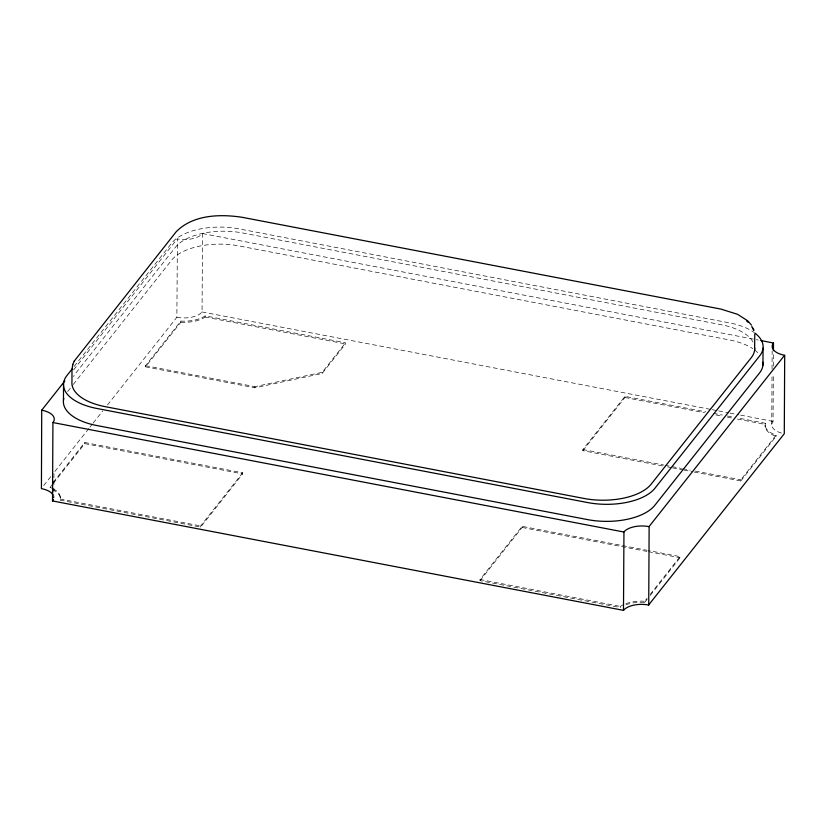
<?xml version="1.0" encoding="UTF-8"?>
<svg xmlns="http://www.w3.org/2000/svg" width="826" height="826" viewBox="0 0 826 826"><rect width="100%" height="100%" fill="white"/><g stroke="black" fill="none" stroke-linecap="round" stroke-linejoin="round"><path stroke-width="0.62" stroke-dasharray="4.13 3.1" d="M53.948 473.587L53.824 498.006A19.39 9.458 0.3 0 0 53.742 496.519M53.339 482.219L84.768 442.499L242.699 472.771L242.699 473.907L200.625 527.081L60.143 500.153L60.153 499.018A26.029 12.7 0.3 0 0 53.37 488.899M60.298 498.223L60.308 497.087M53.339 483.355L84.768 443.634L84.768 442.499M145.531 366.827L145.541 365.691L180.842 321.077A26.029 12.7 0.3 0 0 205.22 315.883L345.547 342.79L345.536 343.926L322.161 373.466L254.873 387.786L145.531 366.827L180.832 322.212L180.842 321.077M107.483 404.946L176.867 317.256L177.394 238.879A19.39 9.458 0.3 0 0 202.463 233.541L758.299 340.044M200.625 527.081L200.625 525.945L242.699 472.771M176.867 317.256L176.991 317.277A19.39 9.458 0.3 0 0 202.05 311.949L202.515 233.49M180.832 322.212A26.029 12.7 0.3 0 0 205.209 317.019L205.22 315.893M254.873 387.786L254.883 386.651L322.171 372.33L345.547 342.79M322.161 373.466L322.171 372.33M622.918 604.931A26.029 12.7 0.3 0 0 620.367 606.418L620.367 607.554L480.04 580.647L480.04 579.511L522.115 526.338L647.202 550.322M480.04 580.647L522.115 527.473L522.115 526.338M662.483 465.936L582.877 450.676L582.888 449.53L624.962 396.356L705.869 411.875M582.877 450.676L624.952 397.492L624.962 396.356M625.902 604.777A26.029 12.7 0.3 0 1 644.745 602.371L644.745 601.235L647.099 598.261M650.238 595.432L680.046 557.757L680.046 556.621L648.462 550.56M694.067 471.987L740.808 480.949L740.819 479.813L776.12 435.199A26.029 12.7 0.3 0 1 765.289 423.263L738.743 418.173M765.113 426.35L765.113 425.214M740.808 480.949L776.11 436.334A26.029 12.7 0.3 0 1 765.279 424.399L765.289 423.263M771.763 424.306L772.031 374.178M772.052 369.036L772.145 351.04M781.427 433.041A19.39 9.458 0.3 0 1 773.033 421.415L773.332 373.796M773.363 366.083L773.435 353.239M776.11 436.334L776.12 435.199M74.144 366.424L171.653 243.174A52.069 25.399 0.3 0 1 238.951 228.854L729.75 322.945A52.059 25.399 0.3 0 1 753.828 332.279M73.607 369.883L177.28 238.859M67.66 391.545L72.451 385.484M73.246 384.482L171.571 260.211A52.069 25.399 0.3 0 1 238.859 245.9L729.657 339.992A52.059 25.399 0.3 0 1 752.785 348.665M43.695 485.574L50.871 476.499M54.857 471.46L89.146 428.126M89.941 427.114L92.336 424.089M93.132 423.088L102.703 410.987M52.554 484.346L49.405 488.321L49.415 487.185A26.029 12.7 0.3 0 1 52.451 488.434M202.05 311.949L711.041 409.459M773.033 421.415L740.158 415.044M650.238 594.297L680.046 556.621M644.745 602.371L647.099 599.397M712.311 409.706L717.371 410.677M718.641 410.914L728.769 412.855M730.029 413.103L738.898 414.807M713.457 413.33L722.306 415.024M727.365 415.994L733.684 417.202M205.209 317.029L345.536 343.926M624.952 397.492L704.599 412.763M715.977 414.951L722.296 416.159M727.355 417.13L732.414 418.101M737.463 419.071L765.279 424.399M145.541 365.691L254.883 386.651M582.888 449.53L663.753 465.038M665.013 465.275L681.44 468.425M682.699 468.672L690.278 470.128M695.337 471.088L740.819 479.813M667.532 466.897L671.321 467.63M672.591 467.867L682.689 469.808M683.959 470.046L692.797 471.749M84.768 443.634L242.699 473.907M522.115 527.473L647.192 551.458M648.451 551.696L680.046 557.757M60.153 499.018L200.625 525.945M480.04 579.511L620.378 606.418M52.451 489.57A26.029 12.7 0.3 0 1 60.143 500.153M625.912 603.641A26.029 12.7 0.3 0 1 644.745 601.235M754.654 349.987A52.059 25.399 0.3 0 1 758.547 353.507M752.94 342.016A52.059 25.399 0.3 0 0 721.335 324.742L242.689 232.973A52.069 25.399 0.3 0 0 175.401 247.294L75.352 373.724A52.069 25.399 0.3 0 0 73.493 376.573"/><path stroke-width="1.24" d="M71.976 369.841L71.955 381.488A52.069 25.399 0.3 0 0 105.253 406.671L583.899 498.439A52.069 25.399 0.3 0 0 651.198 484.129L751.237 357.689A52.059 25.399 0.3 0 0 754.685 347.932M64.841 380.962L41.713 410.192L41.424 488.62A19.39 9.458 0.3 0 1 53.194 495.053M784.7 355.314L784.287 433.712L648.606 605.024A19.39 9.458 0.3 0 0 623.537 610.362L52.513 500.948L52.926 422.551L623.898 532.016A19.39 9.458 0.3 0 1 649.009 526.627L784.576 355.283A19.39 9.458 0.3 0 1 773.446 343.017L760.829 340.529M63.457 400.321L63.54 383.274M623.485 610.414L623.95 531.954M648.72 605.055L649.133 526.647M762.956 365.185L763.048 348.138M773.446 350.668L773.487 342.955M754.634 349.925L754.757 334.303M71.986 369.521L72.781 364.442M74.247 361.096L176.134 231.817C192.861 214.677 219.943 213.882 242.173 217.3L720.83 309.069L737.453 314.262L747.499 320.664M72.543 364.978L74.474 360.58M72.543 368.448L66.947 375.52A52.069 25.399 0.3 0 0 96.838 408.467L587.637 502.559A52.069 25.399 0.3 0 0 654.935 488.249L759.641 355.903A52.059 25.399 0.3 0 0 754.737 332.94M52.513 500.948L52.554 500.897A19.39 9.458 0.3 0 0 53.422 499.472M41.713 410.192L41.837 410.212A19.39 9.458 0.3 0 1 52.967 422.489M746.694 321.159L748.47 322.501M747.871 321.025L751.464 325.083M752.331 327.437L753.911 330.328L751.805 326.476M762.914 362.191A52.059 25.399 0.3 0 1 759.548 372.939L654.842 505.285A52.069 25.399 0.3 0 1 587.554 519.606L96.756 425.514A52.069 25.399 0.3 0 1 63.829 398.339"/></g></svg>
